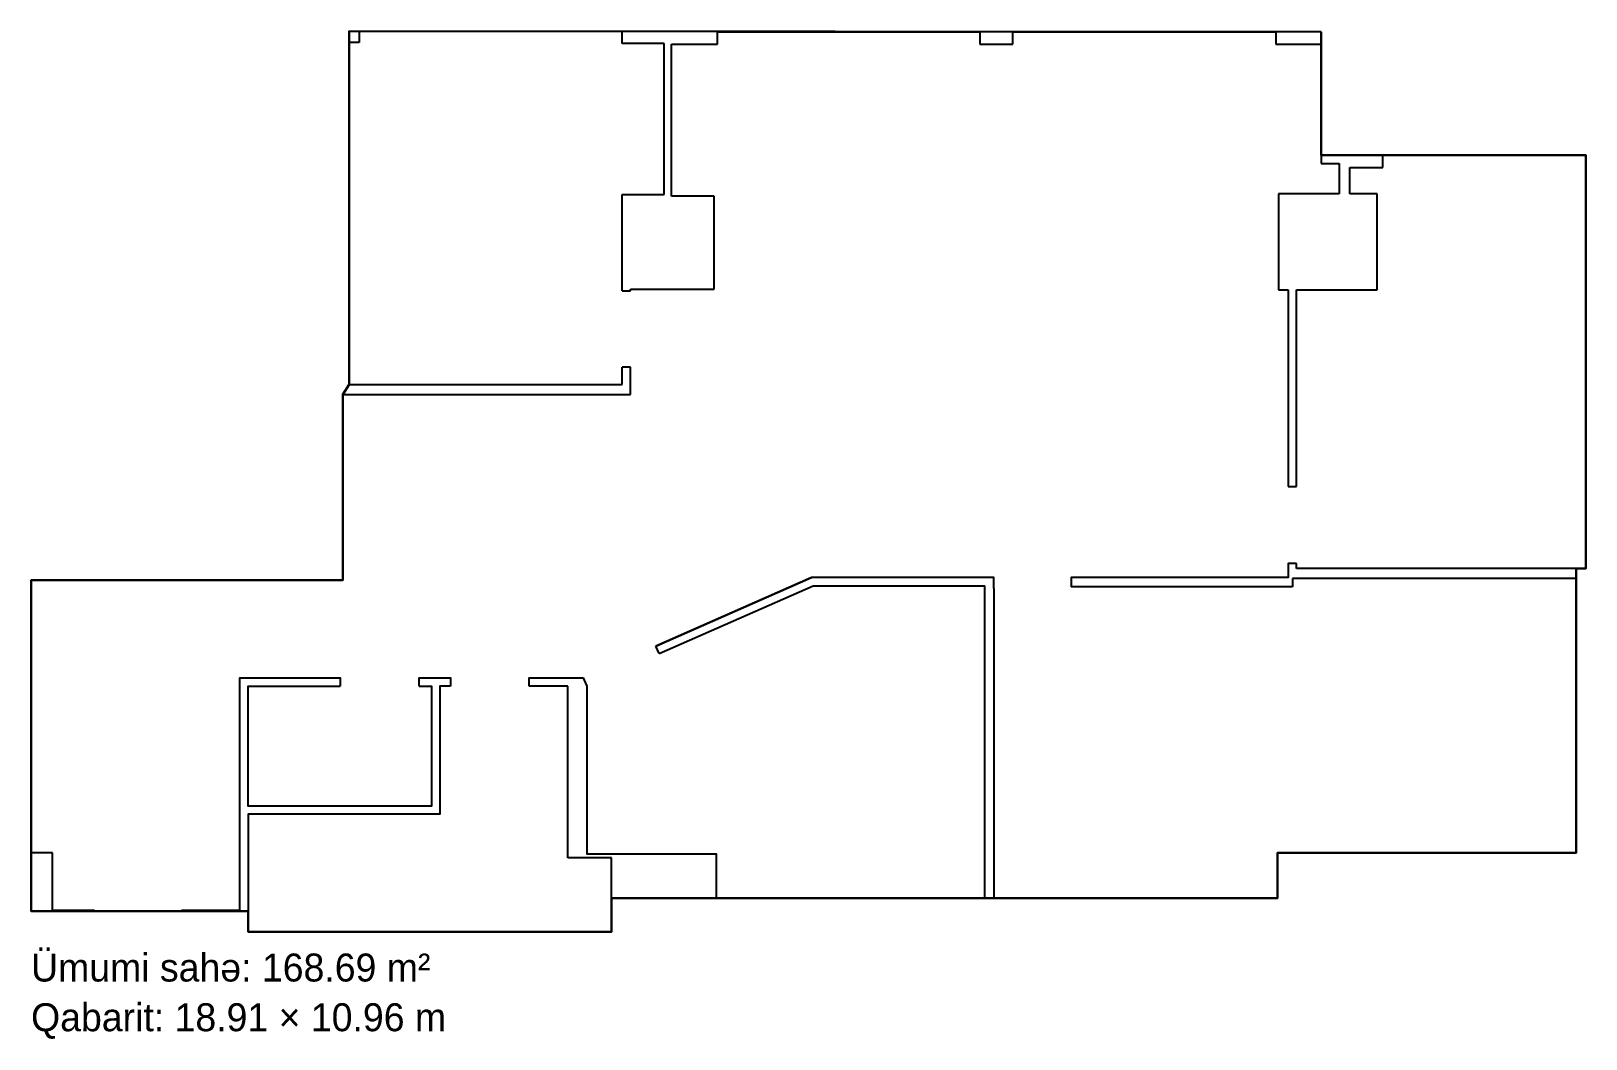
# Model space of a CAD drawing. Header units: millimetres. Extents: x 1233812 to 1252722, y -268182 to -255918.
import ezdxf

# ---------------------------------------------------------------- set-up
doc = ezdxf.new("R2010")
doc.units = ezdxf.units.MM
doc.layers.add('OFFICE_BOUNDARY', color=3, linetype='Continuous')

msp = doc.modelspace()

# ---------------------------------------------------------------- linework, layer by layer
at = {"color": 1, "lineweight": 30}
for p, q in [((1237682, -255918), (1237682, -260218)), ((1249502, -255928), (1237682, -255918)), ((1249502, -257428), (1249502, -255928)), ((1252722, -257428), (1249502, -257428)), ((1252722, -262458), (1252722, -257428)), ((1237682, -260218), (1237602, -260338)), ((1237602, -260338), (1237602, -262598)), ((1252602, -265919), (1252602, -262458)), ((1252602, -262458), (1252722, -262458)), ((1237602, -262598), (1233812, -262598)), ((1233812, -262598), (1233812, -266628)), ((1248972, -266469), (1248972, -265919)), ((1248972, -265919), (1252602, -265919)), ((1233812, -266628), (1236452, -266628)), ((1236452, -266628), (1236452, -266878)), ((1240872, -266878), (1240872, -266469)), ((1240872, -266469), (1248972, -266469)), ((1236452, -266878), (1240872, -266878))]:
    msp.add_line(p, q, dxfattribs=at)
for p, q in [((1237802, -255918), (1237802, -256058)), ((1241002, -256068), (1241002, -255921)), ((1242162, -256078), (1242162, -255928)), ((1242162, -255928), (1245352, -255928)), ((1245352, -255928), (1245352, -256078)), ((1245752, -256078), (1245752, -255928)), ((1245752, -255928), (1248952, -255928)), ((1248952, -255928), (1248952, -255927)), ((1248952, -255928), (1248952, -256078)), ((1237802, -256058), (1237682, -256058)), ((1237682, -256058), (1237682, -260218)), ((1241512, -256068), (1241002, -256068)), ((1241512, -257908), (1241512, -256068)), ((1241602, -257928), (1241602, -256078)), ((1241602, -256078), (1242162, -256078)), ((1245352, -256078), (1245752, -256078)), ((1248952, -256078), (1249502, -256078)), ((1249502, -256078), (1249502, -257428)), ((1249502, -257428), (1249502, -257528)), ((1249502, -257528), (1249722, -257528)), ((1249722, -257528), (1249722, -257898)), ((1250252, -257578), (1250252, -257428)), ((1250252, -257428), (1252722, -257428)), ((1252722, -257428), (1252722, -262458)), ((1249852, -257898), (1249852, -257578)), ((1249852, -257578), (1250252, -257578)), ((1241002, -259078), (1241002, -257908)), ((1241002, -257908), (1241512, -257908)), ((1242122, -257928), (1241602, -257928)), ((1242122, -259058), (1242122, -257928)), ((1249722, -257898), (1248982, -257898)), ((1248982, -257898), (1248982, -259068)), ((1250182, -257898), (1249852, -257898)), ((1250182, -259068), (1250182, -257898)), ((1241102, -259078), (1241102, -259058)), ((1241102, -259058), (1242122, -259058)), ((1241002, -259078), (1241102, -259078)), ((1248982, -259068), (1249102, -259068)), ((1249102, -259068), (1249102, -261458)), ((1249202, -261458), (1249202, -259068)), ((1249202, -259068), (1250182, -259068)), ((1241102, -260008), (1241002, -260008)), ((1241002, -260218), (1241002, -260008)), ((1241102, -260338), (1241102, -260008)), ((1237602, -262598), (1237602, -260338)), ((1237602, -260338), (1241102, -260338)), ((1237682, -260218), (1241002, -260218)), ((1249102, -261458), (1249202, -261458)), ((1249202, -262458), (1249202, -262398)), ((1252602, -262458), (1249202, -262458)), ((1252722, -262458), (1252602, -262458)), ((1233812, -265918), (1233812, -262598)), ((1233812, -262598), (1237602, -262598)), ((1252602, -262579), (1249152, -262579)), ((1249152, -262579), (1249152, -262679)), ((1252602, -265919), (1252602, -262579)), ((1245522, -262699), (1245522, -266469)), ((1249152, -262679), (1246462, -262679)), ((1240342, -263888), (1239872, -263888)), ((1240342, -265978), (1240342, -263888)), ((1234072, -265918), (1233812, -265918)), ((1234072, -266618), (1234072, -265918)), ((1240872, -265978), (1240342, -265978)), ((1240872, -266469), (1240872, -265978)), ((1248972, -266469), (1248972, -265919)), ((1248972, -265919), (1252602, -265919)), ((1234582, -266618), (1234072, -266618)), ((1234582, -266628), (1234582, -266618)), ((1236352, -266618), (1235642, -266618)), ((1235642, -266618), (1235642, -266628)), ((1240872, -266878), (1240872, -266469)), ((1245522, -266469), (1248972, -266469)), ((1236452, -266878), (1240872, -266878))]:
    msp.add_line(p, q)
at = {"lineweight": 5}
for p, q in [((1242162, -255928), (1242162, -255922)), ((1245352, -255928), (1245352, -255924)), ((1245752, -255928), (1245752, -255925))]:
    msp.add_line(p, q, dxfattribs=at)
for points in [[(1249202, -262398), (1249102, -262398), (1249102, -262568), (1246462, -262568), (1246462, -262679)], [(1245522, -262699), (1245522, -262568), (1243302, -262568), (1241411, -263401)], [(1241411, -263401), (1243302, -262568)], [(1240573, -263879), (1240573, -265929), (1242143, -265929), (1242143, -266469), (1245413, -266469), (1245413, -262668)], [(1241451, -263492), (1243323, -262668)], [(1243323, -262668), (1245413, -262668)], [(1241451, -263492), (1241411, -263401)], [(1236352, -266618), (1236352, -263788), (1237572, -263788), (1237572, -263888)], [(1238532, -263888), (1238532, -263788), (1238912, -263788), (1238912, -263888)], [(1239872, -263888), (1239872, -263788), (1240532, -263788)], [(1240573, -263879), (1240532, -263788)], [(1238912, -263888), (1238782, -263888), (1238782, -265448), (1236452, -265448), (1236452, -266878)], [(1238532, -263888), (1238682, -263888), (1238682, -265348), (1236452, -265348), (1236452, -263888), (1237572, -263888)]]:
    msp.add_lwpolyline(points)
at = {"layer": 'OFFICE_BOUNDARY'}
msp.add_lwpolyline([(1249502, -255928), (1249502, -257428), (1252722, -257428), (1252722, -262458), (1252602, -262458), (1252602, -265919), (1248972, -265919), (1248972, -266469), (1240872, -266469), (1240872, -266878), (1236452, -266878), (1236452, -266628), (1233812, -266628), (1233812, -262598), (1237602, -262598), (1237602, -260338), (1237682, -260218), (1237682, -255918), (1249502, -255928)], close=True, dxfattribs=at)

# ---------------------------------------------------------------- texts
for s, p in [('Ümumi sahə: 168.69 m²', (1233812, -267483)), ('Qabarit: 18.91 × 10.96 m', (1233812, -268088))]:
    msp.add_text(s, height=340.38).set_placement(p)

doc.saveas('drawing.dxf')
